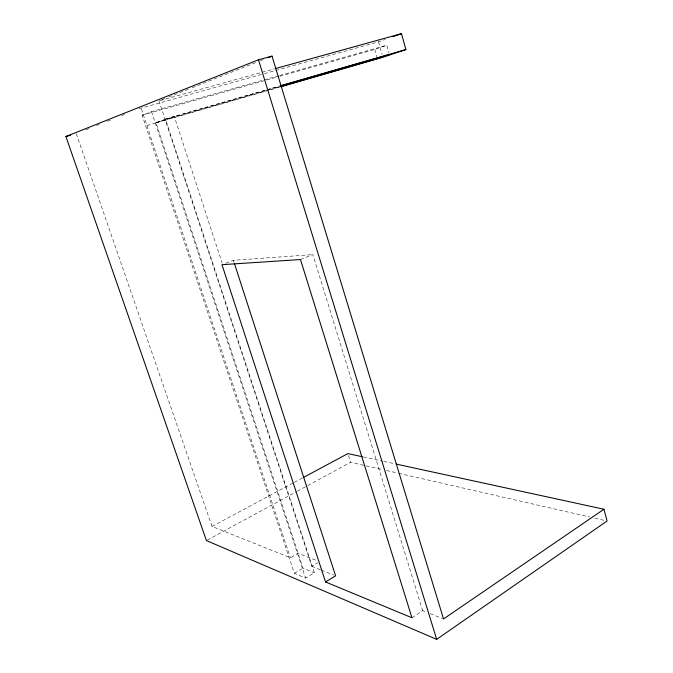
<?xml version="1.0" encoding="UTF-8"?>
<svg xmlns="http://www.w3.org/2000/svg" width="673" height="673" viewBox="0 0 673 673"><rect width="100%" height="100%" fill="white"/><g stroke="black" fill="none" stroke-linecap="round" stroke-linejoin="round"><path stroke-width="0.5" stroke-dasharray="3.37 2.52" d="M411.952 617.772L422.661 610.613L426.455 612.127M278.765 75.729L151.534 111.625L142.138 115.201L294.337 573.337L305.584 578.073L314.375 572.799L165.541 119.197L155.951 122.595L303.043 568.18L314.375 572.799M164.86 98.536L159.013 100.849L311.776 566.304L317.841 562.695M294.337 573.337L303.043 568.18M76.259 133.599L212.045 526.446L290.391 557.757L298.03 553.315L317.614 560.912M207.343 540.066L296.431 491.711M297.348 491.214L350.625 462.301L382.298 469.552M212.045 526.446L293.369 482.835M294.294 482.348L302.606 477.88M300.486 259.551L312.836 254.613L422.661 610.613M85.934 129.771L90.771 127.853M96.576 125.557L99.478 124.412M107.209 121.35L112.046 119.432M121.72 115.605L124.623 114.46M139.134 108.715L263.336 73.921M168.755 96.996L188.238 89.29M192.133 87.751L256.43 62.303M260.325 60.763L263.244 59.611M225.783 263.227L233.38 260.308L312.836 254.613M264.346 73.635L378.52 41.852L385.217 39.455M155.943 122.898L174.265 116.404L222.157 263.16M279.716 76.31L374.802 49.44L386.798 45.251L388.91 52.696M165.541 119.197L266.668 89.997M267.677 89.702L279.749 86.22M155.951 122.595L268.418 90.089M269.427 89.795L280.523 86.59M146.899 125.514L280.01 87.01M164.994 119.079L265.919 89.955M266.929 89.66L279.017 86.178M279.775 75.452L386.798 45.251M142.138 115.201L265.549 80.314M266.567 80.028L278.706 76.596M160.023 100.571L274.18 68.932M363.26 456.942L382.718 461.165M383.745 461.392L395.009 463.84M386.386 470.486L397.625 473.06M398.643 473.296L589.716 517.024M594.823 518.193L606.062 520.767M311.776 566.304L320.356 569.728M321.307 570.107L333.707 575.062M430.249 613.641L442.582 618.571M141.389 108.925L290.391 557.757M151.534 111.625L305.584 578.073M233.38 260.308L234.027 262.302M348.496 455.537L350.625 462.301M378.52 41.852L382.079 54.362M374.802 49.44L376.897 56.751"/><path stroke-width="1.01" d="M603.959 509.242L443.532 618.95L272.018 56.137L258.482 59.779L65.912 136.518L206.426 540.562L436.676 639.35L607.088 521.003L603.959 509.242L396.035 464.059M325.555 581.952L411.952 617.772L300.486 259.551L221.981 264.682L325.555 581.952L335.608 575.827L234.347 263.303M303.531 477.384L347.891 453.602L362.234 456.715M268.115 57.685L272.018 56.137M392.864 36.729L401.47 33.65L405.92 49.558L382.903 57.247L281.02 86.716M280.759 85.934L389.431 54.555L377.418 58.576L280.523 86.59M280.018 85.883L405.92 49.558M65.912 136.518L70.615 135.189M275.19 68.654L401.47 33.65M258.482 59.779L436.676 639.35"/></g></svg>
